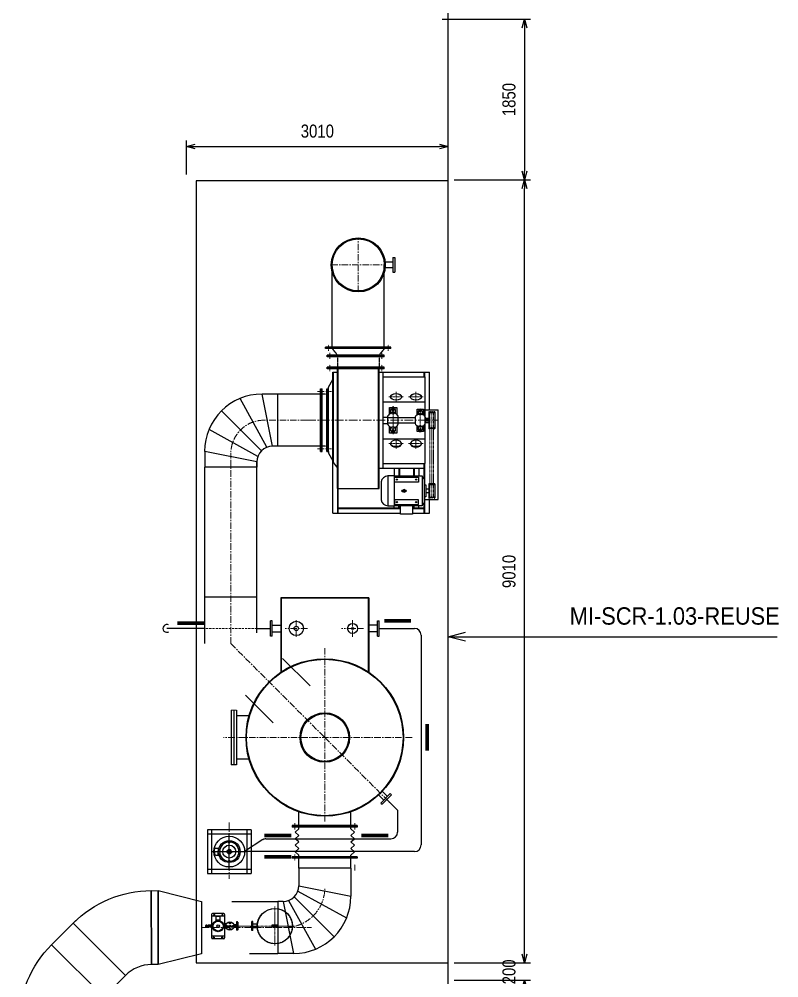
# Model space of a CAD drawing. Header units: millimetres. Extents: x -22441 to 51020, y -26401 to 84849.
# Drawn here: x 40075 to 48814, y 73818 to 84849 of the extents above; entities that cross this region are included whole.
import ezdxf

# ---------------------------------------------------------------- set-up
doc = ezdxf.new("R2010")
doc.units = ezdxf.units.MM
for name, pattern in [('XREF GENERAL SGS$0$CENTER', [2, 1.25, -0.25, 0.25, -0.25]), ('XREF GENERAL SGS$0$CENTER2', [1.125, 0.75, -0.125, 0.125, -0.125]), ('XREF GENERAL SGS$0$CENTERX2', [4, 2.5, -0.5, 0.5, -0.5]), ('XREF GENERAL SGS$0$DASHED2', [0.375, 0.25, -0.125]), ('XREF GENERAL SGS$0$HIDDEN', [0.375, 0.25, -0.125]), ('XREF GENERAL SGS$0$PHANTOM', [2.5, 1.25, -0.25, 0.25, -0.25, 0.25, -0.25])]:
    doc.linetypes.add(name, pattern=pattern)
doc.layers.get('Defpoints').update_dxf_attribs({"color": 5})
for name, color, linetype in [('SEAS-CCL-DUCT TEXT', 7, 'Continuous'), ('Seas-Min-Cabinet', 7, 'Continuous'), ('TKS-PEA', 6, 'Continuous'), ('XREF GENERAL SGS$0$4', 4, 'XREF GENERAL SGS$0$PHANTOM'), ('XREF GENERAL SGS$0$5', 6, 'Continuous'), ('XREF GENERAL SGS$0$Cb', 8, 'Continuous')]:
    doc.layers.add(name, color=color, linetype=linetype)
doc.layers.add('XREF GENERAL SGS$0$132Text(0.3)', color=7, linetype='Continuous', lineweight=15)
doc.layers.add('XREF GENERAL SGS$0$9', color=252, linetype='XREF GENERAL SGS$0$CENTER', lineweight=5)
doc.styles.add('.VnBook-AntiquaH', font='')
doc.styles.add('Seas-Arial', font='arial.ttf', dxfattribs={"width": 0.9})
doc.styles.get("Standard").update_dxf_attribs({"font": 'arial.ttf'})
doc.styles.add('XREF GENERAL SGS$0$Standard', font='txt')
doc.styles.get('.VnBook-AntiquaH').set_extended_font_data('.VnArial NarrowH')
doc.dimstyles.new('1-100(MC)', dxfattribs={"dimtxt": 150, "dimasz": 100, "dimexe": 70, "dimexo": 70, "dimgap": 100, "dimtad": 1, "dimdec": 0, "dimzin": 0, "dimdsep": 46, "dimtxsty": '.VnBook-AntiquaH', "dimblk": 'OPEN30', "dimcen": 0, "dimdle": 70, "dimclrd": 8, "dimclre": 8, "dimclrt": 4, "dimadec": 0, "dimazin": 0, "dimtfac": 1, "dimtdec": 0, "dimtofl": 0, "dimtmove": 0, "dimatfit": 3, "dimldrblk": 'OPEN30', "dimfxl": 1, "dimtolj": 1, "dimtzin": 0, "dimlwd": -1, "dimlwe": -1, "dimarcsym": 0})
doc.dimstyles.new('HVAC - 100', dxfattribs={"dimscale": 100, "dimtxt": 2, "dimasz": 2, "dimexe": 1, "dimexo": 3, "dimgap": 1.5, "dimtad": 1, "dimdec": 0, "dimzin": 9, "dimdsep": 46, "dimtxsty": 'Seas-Arial', "dimcen": 0, "dimclrd": 256, "dimclre": 256, "dimclrt": 7, "dimadec": 0, "dimazin": 2, "dimtfac": 1, "dimtdec": 0, "dimtofl": 0, "dimtmove": 0, "dimatfit": 3, "dimfxl": 0.5, "dimtolj": 1, "dimtzin": 0, "dimarcsym": 0})
doc.dimstyles.new('XREF GENERAL SGS$0$Standard', dxfattribs={"dimtxt": 0.18, "dimasz": 0.18, "dimexe": 0.18, "dimexo": 0.0625, "dimgap": 0.09, "dimtad": 0, "dimtih": 1, "dimtoh": 1, "dimdec": 4, "dimzin": 0, "dimdsep": 46, "dimtxsty": 'XREF GENERAL SGS$0$Standard', "dimcen": 0.09, "dimadec": 0, "dimazin": 0, "dimtfac": 1, "dimtdec": 4, "dimtofl": 0, "dimtmove": 0, "dimatfit": 3, "dimfxl": 1, "dimtolj": 1, "dimtzin": 0, "dimarcsym": 0})

# ---------------------------------------------------------------- blocks, each defined once
blk = doc.blocks.new('_Open30')
at = {"color": 0, "linetype": 'ByBlock', "lineweight": -2}
for p, q in [((-1, 0.267949), (0, 0)), ((0, 0), (-1, -0.267949)), ((0, 0), (-1, 0))]:
    blk.add_line(p, q, dxfattribs=at)
blk = doc.blocks.new('*D2528')
at = {"layer": 'Defpoints', "color": 8}
for p, q in [((45080, 82999), (45957, 82999)), ((45887, 74089), (45887, 82899)), ((45080, 73989), (45957, 73989))]:
    blk.add_line(p, q, dxfattribs=at)
at = {"layer": 'Defpoints', "color": 0}
for p in [(45010, 82999), (45887, 82999), (45010, 73989)]:
    blk.add_point(p, dxfattribs=at)
at = {"layer": 'Defpoints', "color": 8, "xscale": 100, "yscale": 100, "zscale": 100}
for p, rotation in [((45887, 82999), 90), ((45887, 73989), 270)]:
    blk.add_blockref('_Open30', p, dxfattribs=dict(at, rotation=rotation))
at = {"layer": 'Defpoints', "color": 4, "insert": (45710, 78494), "char_height": 150, "attachment_point": 5, "rotation": 90, "style": '.VnBook-AntiquaH'}
blk.add_mtext('\\A1;9010', dxfattribs=at)
blk = doc.blocks.new('*D2531')
at = {"layer": 'Defpoints', "color": 8}
for p, q in [((44942, 84849), (45957, 84849)), ((45887, 84749), (45887, 83099)), ((45080, 82999), (45957, 82999))]:
    blk.add_line(p, q, dxfattribs=at)
at = {"layer": 'Defpoints', "color": 0}
for p in [(44872, 84849), (45010, 82999), (45887, 82999)]:
    blk.add_point(p, dxfattribs=at)
at = {"layer": 'Defpoints', "color": 8, "xscale": 100, "yscale": 100, "zscale": 100}
for p, rotation in [((45887, 84849), 90), ((45887, 82999), 270)]:
    blk.add_blockref('_Open30', p, dxfattribs=dict(at, rotation=rotation))
at = {"layer": 'Defpoints', "color": 4, "insert": (45710, 83924), "char_height": 150, "attachment_point": 5, "rotation": 90, "style": '.VnBook-AntiquaH'}
blk.add_mtext('\\A1;1850', dxfattribs=at)
blk = doc.blocks.new('*D3297')
at = {"layer": 'Defpoints', "color": 8}
for p, q in [((42000, 83061), (42000, 83454)), ((45010, 83063), (45010, 83454)), ((42100, 83384), (44910, 83384))]:
    blk.add_line(p, q, dxfattribs=at)
at = {"layer": 'Defpoints', "color": 0}
for p in [(45010, 83384), (42000, 82991), (45010, 82993)]:
    blk.add_point(p, dxfattribs=at)
at = {"layer": 'Defpoints', "color": 8, "xscale": 100, "yscale": 100, "zscale": 100, "rotation": 180}
blk.add_blockref('_Open30', (42000, 83384), dxfattribs=at)
at = {"layer": 'Defpoints', "color": 8, "xscale": 100, "yscale": 100, "zscale": 100}
blk.add_blockref('_Open30', (45010, 83384), dxfattribs=at)
at = {"layer": 'Defpoints', "color": 4, "insert": (43505, 83560), "char_height": 150, "attachment_point": 5, "style": '.VnBook-AntiquaH'}
blk.add_mtext('\\A1;3010', dxfattribs=at)
blk = doc.blocks.new('*D3550')
at = {"layer": 'Defpoints', "color": 8}
for p, q in [((45887, 74089), (45887, 74189)), ((45080, 73989), (45957, 73989)), ((45080, 73789), (45957, 73789)), ((45887, 73689), (45887, 73589))]:
    blk.add_line(p, q, dxfattribs=at)
at = {"layer": 'Defpoints', "color": 0}
for p in [(45010, 73989), (45010, 73789), (45887, 73789)]:
    blk.add_point(p, dxfattribs=at)
at = {"layer": 'Defpoints', "color": 8, "xscale": 100, "yscale": 100, "zscale": 100}
for p, rotation in [((45887, 73989), 270), ((45887, 73789), 90)]:
    blk.add_blockref('_Open30', p, dxfattribs=dict(at, rotation=rotation))
at = {"layer": 'Defpoints', "color": 4, "insert": (45710, 73886), "char_height": 150, "attachment_point": 5, "rotation": 90, "style": '.VnBook-AntiquaH'}
blk.add_mtext('\\A1;200', dxfattribs=at)
blk = doc.blocks.new('XREF GENERAL SGS$0$scrubber fpr250cmm')
at = {"color": 8}
for p, q in [((91052, -36528), (90021, -36528)), ((90021, -36681), (90021, -36528)), ((89640, -36690), (89589, -36690)), ((89640, -37162), (89640, -36681)), ((89928, -37162), (89928, -36680)), ((90011, -36773), (90011, -36699)), ((90011, -36699), (90080, -36699)), ((90032, -36715), (90073, -36715)), ((90032, -36728), (90036, -36728)), ((90093, -36688), (90089, -36688)), ((90183, -36681), (90098, -36681)), ((90188, -36688), (90183, -36681)), ((90193, -36688), (90188, -36688)), ((90201, -36699), (90271, -36699)), ((90208, -36715), (90250, -36715)), ((90245, -36728), (90250, -36728)), ((90271, -36699), (90271, -36773)), ((90353, -37162), (90353, -36680)), ((90640, -37162), (90640, -36681)), ((90817, -36690), (90640, -36690)), ((91209, -36690), (91090, -36690)), ((91149, -36825), (91149, -36690)), ((91155, -36825), (91155, -36690)), ((92612, -36726), (95028, -36726)), ((90080, -36773), (90011, -36773)), ((90036, -36745), (90032, -36745)), ((90073, -36757), (90032, -36757)), ((90093, -36785), (90089, -36785)), ((90098, -36792), (90093, -36785)), ((90183, -36792), (90098, -36792)), ((90188, -36785), (90183, -36792)), ((90193, -36785), (90188, -36785)), ((90271, -36773), (90201, -36773)), ((90250, -36757), (90208, -36757)), ((90250, -36745), (90245, -36745)), ((90691, -36753), (90780, -36753)), ((90691, -36807), (90780, -36807)), ((90691, -36813), (90780, -36813)), ((90797, -37033), (90797, -36755)), ((90852, -36755), (90852, -37033)), ((91055, -36755), (91055, -37033)), ((91112, -36825), (91220, -36825)), ((91220, -36825), (91220, -36964)), ((92536, -37209), (92536, -36802)), ((95104, -36802), (95104, -38756)), ((90948, -36900), (90948, -36944)), ((90959, -36944), (90959, -36900)), ((88268, -37050), (88268, -37029)), ((88268, -37029), (88437, -37029)), ((88268, -37050), (88268, -37029)), ((88268, -37050), (88437, -37050)), ((88268, -37050), (88437, -37050)), ((88320, -37050), (88320, -37150)), ((88385, -37050), (88385, -37150)), ((88437, -37050), (88437, -37029)), ((89992, -37091), (89992, -37007)), ((89992, -37007), (90071, -37007)), ((90018, -37024), (90061, -37024)), ((90018, -37039), (90022, -37039)), ((90022, -37059), (90018, -37059)), ((90086, -36997), (90080, -36997)), ((90091, -36991), (90086, -36997)), ((90190, -36991), (90091, -36991)), ((90195, -36997), (90190, -36991)), ((90201, -36997), (90195, -36997)), ((90210, -37007), (90289, -37007)), ((90220, -37024), (90264, -37024)), ((90259, -37039), (90264, -37039)), ((90264, -37059), (90259, -37059)), ((90289, -37007), (90289, -37091)), ((90691, -36976), (90780, -36976)), ((90691, -36981), (90780, -36981)), ((90691, -37036), (90780, -37036)), ((91126, -37033), (90780, -37033)), ((90852, -37033), (90797, -37033)), ((91055, -37033), (91110, -37033)), ((91220, -36964), (91112, -36964)), ((94506, -37120), (94629, -36997)), ((94629, -36997), (94881, -36997)), ((89316, -37149), (88353, -37149)), ((89298, -37074), (89298, -37824)), ((89316, -37074), (89298, -37074)), ((89307, -37074), (89307, -37824)), ((89316, -37074), (89316, -37824)), ((89390, -37149), (89390, -37806)), ((89409, -37149), (89390, -37149)), ((89400, -37149), (89400, -37806)), ((89409, -37149), (89409, -37806)), ((89529, -37149), (89529, -37806)), ((89548, -37149), (89529, -37149)), ((89538, -37149), (89538, -37806)), ((89548, -37149), (89548, -37806)), ((90691, -37162), (89589, -37162)), ((90071, -37091), (89992, -37091)), ((90061, -37075), (90018, -37075)), ((90086, -37102), (90080, -37102)), ((90190, -37107), (90091, -37107)), ((90289, -37091), (90210, -37091)), ((90264, -37075), (90220, -37075)), ((94470, -37113), (94406, -37177)), ((94437, -37080), (94451, -37065)), ((94546, -37189), (94437, -37080)), ((94546, -37189), (94437, -37080)), ((94513, -37156), (94448, -37220)), ((94560, -37175), (94451, -37065)), ((94560, -37175), (94451, -37065)), ((94546, -37189), (94560, -37175)), ((94546, -37189), (94560, -37175)), ((94957, -38513), (94957, -37073)), ((90927, -37218), (89548, -37218)), ((92624, -37209), (92449, -37209)), ((92449, -37229), (92449, -37209)), ((92624, -37229), (92449, -37229)), ((92498, -37229), (92498, -37329)), ((92574, -37229), (92574, -37329)), ((92624, -37229), (92624, -37209)), ((92182, -37329), (93039, -37329)), ((92182, -37329), (92182, -38339)), ((92187, -37334), (92187, -38334)), ((92187, -37334), (93036, -37334)), ((94803, -37460), (94803, -38209)), ((94803, -37460), (94821, -37460)), ((94812, -37460), (94812, -38209)), ((94821, -37460), (94821, -38209)), ((94842, -37534), (94880, -37493)), ((94918, -37534), (94880, -37493)), ((94918, -37534), (94956, -37493)), ((94993, -37534), (94956, -37493)), ((94993, -37534), (95031, -37493)), ((95069, -37534), (95031, -37493)), ((95069, -37534), (95107, -37493)), ((95145, -37534), (95107, -37493)), ((95163, -37460), (95163, -38209)), ((95163, -37460), (95181, -37460)), ((95172, -37460), (95172, -38209)), ((95181, -37460), (95181, -38209)), ((94803, -37534), (94646, -37534)), ((94842, -37534), (94821, -37534)), ((95163, -37534), (95145, -37534)), ((95295, -37534), (95181, -37534)), ((95295, -37534), (95617, -37534)), ((95295, -37534), (95295, -38134)), ((95497, -38134), (95617, -37534)), ((95561, -38146), (95868, -37584)), ((90927, -37680), (89548, -37680)), ((90631, -37735), (90691, -37689)), ((91209, -37680), (90927, -37680)), ((89316, -37749), (88353, -37749)), ((89316, -37824), (89298, -37824)), ((89409, -37806), (89390, -37806)), ((89548, -37806), (89529, -37806)), ((90631, -37735), (89589, -37735)), ((89761, -37791), (89672, -37740)), ((89780, -37791), (89761, -37791)), ((90500, -37791), (89780, -37791)), ((89780, -37809), (89780, -37791)), ((90500, -37800), (89780, -37800)), ((90500, -37809), (89780, -37809)), ((90500, -37809), (90500, -37791)), ((90500, -37791), (90519, -37791)), ((90519, -37791), (90608, -37740)), ((95624, -38187), (96083, -37728)), ((90500, -37865), (89780, -37865)), ((89780, -37883), (89780, -37865)), ((90500, -37874), (89780, -37874)), ((90500, -37883), (89780, -37883)), ((89840, -37883), (89840, -38374)), ((90440, -37883), (90440, -38374)), ((90500, -37883), (90500, -37865)), ((95665, -38250), (96227, -37942)), ((93197, -38004), (92881, -38320)), ((94803, -38134), (94646, -38134)), ((94842, -38134), (94821, -38134)), ((94842, -38134), (94880, -38176)), ((94918, -38134), (94880, -38176)), ((94918, -38134), (94956, -38176)), ((94993, -38134), (94956, -38176)), ((94993, -38134), (95031, -38176)), ((95069, -38134), (95031, -38176)), ((95069, -38134), (95107, -38176)), ((95145, -38134), (95107, -38176)), ((95163, -38134), (95145, -38134)), ((95295, -38134), (95181, -38134)), ((95295, -38134), (95497, -38134)), ((94803, -38209), (94821, -38209)), ((95163, -38209), (95181, -38209)), ((95677, -38314), (96277, -38194)), ((96277, -38194), (96277, -38374)), ((89840, -38374), (89840, -38555)), ((90440, -38374), (89840, -38374)), ((90440, -38374), (90440, -38435)), ((92182, -38339), (93039, -38339)), ((92187, -38334), (93036, -38334)), ((92498, -38439), (92498, -38339)), ((92574, -38439), (92574, -38339)), ((95677, -38314), (95677, -38374)), ((95677, -38903), (95677, -38374)), ((95677, -38374), (96277, -38374)), ((96277, -38699), (96277, -38374)), ((90440, -38435), (89840, -38555)), ((90452, -38499), (89890, -38807)), ((92624, -38439), (92449, -38439)), ((92449, -38439), (92449, -38459)), ((92624, -38459), (92449, -38459)), ((92536, -38614), (92536, -38459)), ((92624, -38439), (92624, -38459)), ((93622, -38428), (93305, -38745)), ((90493, -38562), (90033, -39022)), ((90556, -38603), (90248, -39165)), ((94966, -38546), (95104, -38756)), ((95961, -38693), (95961, -38602)), ((90620, -38615), (90500, -39215)), ((92587, -38614), (90620, -38614)), ((90620, -38615), (90680, -38615)), ((90680, -38615), (90680, -39215)), ((92171, -39214), (92171, -38614)), ((94853, -38682), (95355, -38682)), ((94853, -38682), (94853, -39185)), ((94900, -39185), (94900, -38682)), ((95308, -39185), (95308, -38682)), ((95355, -39185), (95355, -38682)), ((95909, -38662), (95909, -38674)), ((96013, -38662), (95909, -38662)), ((96013, -38674), (95909, -38674)), ((95940, -38610), (95940, -38662)), ((95982, -38610), (95982, -38662)), ((96013, -38662), (96013, -38674)), ((94853, -38730), (95355, -38730)), ((95054, -38834), (95047, -38821)), ((95070, -38827), (95065, -38813)), ((95087, -38823), (95084, -38809)), ((95104, -38822), (95104, -38807)), ((95122, -38823), (95124, -38809)), ((95139, -38827), (95143, -38813)), ((95155, -38834), (95161, -38821)), ((95308, -38933), (94900, -38933)), ((94993, -38933), (94978, -38933)), ((94994, -38922), (94979, -38922)), ((94994, -38916), (94980, -38914)), ((94998, -38899), (94984, -38894)), ((95005, -38883), (94992, -38876)), ((95014, -38868), (95002, -38859)), ((95026, -38855), (95015, -38844)), ((95039, -38843), (95030, -38831)), ((95094, -38911), (95101, -38901)), ((95094, -38911), (95114, -38911)), ((95101, -38901), (95104, -38898)), ((95108, -38901), (95104, -38898)), ((95114, -38911), (95108, -38901)), ((95170, -38843), (95178, -38831)), ((95183, -38855), (95193, -38844)), ((95194, -38868), (95206, -38859)), ((95203, -38883), (95216, -38876)), ((95210, -38899), (95224, -38894)), ((95214, -38916), (95229, -38914)), ((95215, -38922), (95230, -38922)), ((95215, -38933), (95230, -38933)), ((95914, -38839), (95914, -38848)), ((95914, -38848), (96009, -38848)), ((95937, -38926), (95916, -38926)), ((95917, -38836), (96006, -38836)), ((95919, -38836), (95919, -38848)), ((95926, -38832), (95926, -38853)), ((95926, -38936), (95926, -38915)), ((95934, -38836), (95934, -38848)), ((95944, -38848), (95946, -38855)), ((95946, -38855), (95961, -38855)), ((95948, -38855), (95948, -38880)), ((95950, -38836), (95950, -38848)), ((95951, -38891), (95972, -38891)), ((95961, -38830), (95961, -38855)), ((95961, -38986), (95961, -38836)), ((95961, -38855), (95961, -38902)), ((95977, -38855), (95961, -38855)), ((95961, -38901), (95961, -38880)), ((95973, -38836), (95973, -38848)), ((95974, -38855), (95974, -38880)), ((95979, -38848), (95977, -38855)), ((95986, -38926), (96007, -38926)), ((95989, -38836), (95989, -38848)), ((95996, -38833), (95996, -38852)), ((95996, -38915), (95996, -38936)), ((96004, -38836), (96004, -38848)), ((96009, -38839), (96009, -38848)), ((94994, -38945), (94979, -38945)), ((94994, -38951), (94980, -38953)), ((94998, -38968), (94984, -38972)), ((95005, -38984), (94992, -38990)), ((95014, -38999), (95002, -39007)), ((95026, -39012), (95015, -39022)), ((95039, -39023), (95030, -39035)), ((95054, -39032), (95047, -39046)), ((95070, -39039), (95065, -39053)), ((95087, -39043), (95084, -39058)), ((95094, -38956), (95101, -38966)), ((95094, -38956), (95114, -38956)), ((95101, -38966), (95104, -38969)), ((95108, -38966), (95104, -38969)), ((95104, -39045), (95104, -39059)), ((95114, -38956), (95108, -38966)), ((95122, -39043), (95124, -39058)), ((95139, -39039), (95143, -39053)), ((95155, -39032), (95161, -39046)), ((95170, -39023), (95178, -39035)), ((95183, -39012), (95193, -39022)), ((95194, -38999), (95206, -39007)), ((95203, -38984), (95216, -38990)), ((95210, -38968), (95224, -38972)), ((95214, -38951), (95229, -38953)), ((95215, -38945), (95230, -38945)), ((95816, -38996), (95816, -39126)), ((95824, -39013), (95838, -39013)), ((95826, -38986), (96096, -38986)), ((95831, -39006), (95831, -39020)), ((95846, -38986), (95846, -39136)), ((95849, -39041), (95849, -39081)), ((95897, -39036), (95854, -39036)), ((95890, -39086), (95890, -39036)), ((95892, -39086), (95892, -39036)), ((95902, -39036), (95892, -39036)), ((95936, -38966), (95936, -38986)), ((95972, -38961), (95951, -38961)), ((95961, -38950), (95961, -38971)), ((95961, -38973), (95961, -38986)), ((95986, -38966), (95986, -38986)), ((96076, -38986), (96076, -39136)), ((96100, -39015), (96086, -39015)), ((96093, -39008), (96093, -39022)), ((96106, -38996), (96106, -39126)), ((94853, -39137), (95355, -39137)), ((95064, -39062), (95076, -39056)), ((95064, -39062), (95104, -39062)), ((95064, -39088), (95064, -39062)), ((95104, -39101), (95076, -39101)), ((95145, -39062), (95104, -39062)), ((95104, -39101), (95132, -39101)), ((95145, -39062), (95133, -39056)), ((95145, -39088), (95145, -39062)), ((95824, -39108), (95838, -39108)), ((95826, -39136), (96096, -39136)), ((95831, -39115), (95831, -39101)), ((95854, -39086), (95902, -39086)), ((95951, -39125), (95951, -39174)), ((95961, -39125), (95961, -39203)), ((95971, -39125), (95971, -39174)), ((96099, -39110), (96085, -39110)), ((96091, -39117), (96092, -39103)), ((90500, -39215), (90680, -39215)), ((92711, -39214), (90680, -39214)), ((92536, -39214), (92536, -39651)), ((94853, -39185), (95355, -39185)), ((95951, -39190), (95951, -39201)), ((95953, -39176), (95953, -39176)), ((95953, -39188), (95953, -39176)), ((95969, -39176), (95953, -39176)), ((95953, -39188), (95953, -39188)), ((95969, -39188), (95953, -39188)), ((95969, -39203), (95953, -39203)), ((95969, -39176), (95969, -39176)), ((95969, -39176), (95969, -39188)), ((95969, -39188), (95969, -39188)), ((95971, -39190), (95971, -39201))]:
    blk.add_line(p, q, dxfattribs=at)
at = {"color": 8, "linetype": 'XREF GENERAL SGS$0$CENTER', "lineweight": 9}
for p, q in [((95961, -38633), (95961, -38183)), ((95736, -38408), (96186, -38408))]:
    blk.add_line(p, q, dxfattribs=at)
at = {"color": 8, "linetype": 'XREF GENERAL SGS$0$CENTER2'}
for p, q in [((95104, -39128), (95104, -38731)), ((95272, -38933), (94916, -38933))]:
    blk.add_line(p, q, dxfattribs=at)
at = {"color": 8, "lineweight": 18}
blk.add_line((93476, -38851), (93476, -38911), dxfattribs=at)
at = {"color": 8}
for points in [[(96385, -36414), (87385, -36414), (87385, -39314), (96385, -39314)], [(95971, -38443), (95971, -38373), (95951, -38373), (95951, -38443)]]:
    blk.add_lwpolyline(points, close=True, dxfattribs=at)
at = {"color": 8, "ltscale": 20, "const_width": 10}
blk.add_lwpolyline([(95961, -38686), (95961, -38836)], dxfattribs=at)
at = {"color": 8}
for centre, radius in [((90071, -36736), 10.7), ((90210, -36736), 10.7), ((90824, -36783), 6.94), ((91082, -36783), 6.94), ((93791, -37834), 906), ((93791, -37834), 900), ((90057, -37049), 12.5), ((90224, -37049), 12.5), ((90824, -37006), 6.94), ((91082, -37006), 6.94), ((88353, -37449), 311), ((88353, -37449), 300), ((92536, -37514), 12.5), ((93791, -37834), 285), ((93791, -37834), 275), ((92536, -38162), 25), ((95961, -38408), 203), ((95104, -38933), 177), ((95104, -38933), 126), ((95104, -38933), 74.6), ((95104, -38933), 17.2), ((95104, -38933), 10.4), ((95961, -38926), 47.5), ((95926, -38926), 7.5), ((95961, -38926), 11.2), ((95961, -38891), 7.5), ((95996, -38926), 7.5), ((95831, -39013), 5), ((95961, -39061), 64.6), ((95961, -39061), 57), ((95961, -39061), 14.3), ((95961, -38961), 7.5), ((95961, -38979), 5.12), ((95961, -38979), 3), ((96093, -39015), 5), ((95831, -39108), 5), ((96092, -39110), 5)]:
    blk.add_circle(centre, radius, dxfattribs=at)
at = {"color": 8, "linetype": 'XREF GENERAL SGS$0$HIDDEN', "lineweight": 13, "ltscale": 80}
blk.add_circle((95961, -38408), 200, dxfattribs=at)
at = {"color": 8}
for centre, radius, start, end in [((90032, -36736), 20.9, 90, 270), ((90032, -36736), 8.36, 90, 270), ((90036, -36736), 8.36, 270, 90), ((90140, -36735), 69.7, 137.6032, 172.6694), ((90141, -36735), 69.7, 7.3306, 42.3968), ((90245, -36736), 8.36, 90, 270), ((90250, -36736), 20.9, 270, 90), ((90250, -36736), 8.36, 270, 90), ((92612, -36802), 76, 90, 180), ((95028, -36802), 76, 0, 90), ((90140, -36738), 69.7, 187.3306, 222.3968), ((90141, -36738), 69.7, 317.6032, 352.6694), ((90953, -36922), 13.9, 114.6243, 245.3757), ((90953, -36900), 5.79, 0, 180), ((90953, -36944), 5.79, 180, 0), ((90953, -36922), 13.9, 294.6243, 65.3757), ((90018, -37049), 25.5, 90, 270), ((90018, -37049), 10.2, 90, 270), ((90022, -37049), 10.2, 270, 90), ((90138, -37057), 83.6, 133.7852, 165.8677), ((90138, -37041), 83.6, 194.1323, 226.2148), ((90143, -37057), 83.6, 14.1323, 46.2148), ((90143, -37041), 83.6, 313.7852, 345.8677), ((90259, -37049), 10.2, 90, 270), ((90264, -37049), 25.5, 270, 90), ((90264, -37049), 10.2, 270, 90), ((94881, -37073), 76, 0, 90), ((95617, -38194), 660, 0, 90), ((95497, -38314), 180, 0, 90), ((90620, -38435), 180, 180, 270), ((90500, -38555), 661, 180, 270), ((95017, -38513), 60, 180, 213.2204), ((95104, -38933), 111, 6.0105, 173.9895), ((94990, -38933), 12.3, 288.9795, 71.0205), ((95104, -38933), 24.6, 113.5893, 246.4107), ((95104, -38933), 24.6, 293.5893, 66.4107), ((95219, -38933), 12.3, 108.9795, 251.0205), ((95917, -38839), 3, 90, 180), ((96006, -38839), 3, 360, 90), ((95104, -38933), 111, 186.0105, 353.9895), ((95826, -38996), 10, 90, 180), ((95854, -39041), 5, 90, 180), ((96096, -38996), 10, 360, 90), ((95076, -39088), 12.6, 180, 270), ((95132, -39088), 12.6, 270, 0), ((95826, -39126), 10, 180, 270), ((95854, -39081), 5, 180, 270), ((96096, -39126), 10, 270, 360), ((95953, -39174), 2, 180, 270), ((95953, -39190), 2, 90, 180), ((95953, -39201), 2, 180, 270), ((95969, -39174), 2, 270, 360), ((95969, -39190), 2, 360, 90), ((95969, -39201), 2, 270, 360), ((92536, -39651), 45, 152.5156, 32.4436)]:
    blk.add_arc(centre, radius, start, end, dxfattribs=at)
for centre in [(89871, -36786), (89871, -37014)]:
    blk.add_ellipse(centre, major_axis=(0, -64.6), ratio=0.596318, dxfattribs=at)
for centre, major_axis, start_param, end_param in [((89876, -36786), (0, 64.6), 0.060343, 3.08125), ((89876, -37014), (0, -64.6), 3.201935, 6.222842)]:
    blk.add_ellipse(centre, major_axis=major_axis, ratio=0.596318, start_param=start_param, end_param=end_param, dxfattribs=at)
at = {"color": 8, "extrusion": (0, 0, -1)}
for centre in [(90410, -36786), (90410, -37014)]:
    blk.add_ellipse(centre, major_axis=(0, -64.6), ratio=0.596318, dxfattribs=at)
for centre, major_axis, start_param, end_param in [((90405, -36786), (0, 64.6), 0.060343, 3.08125), ((90405, -37014), (0, -64.6), 3.201935, 6.222842)]:
    blk.add_ellipse(centre, major_axis=major_axis, ratio=0.596318, start_param=start_param, end_param=end_param, dxfattribs=at)
at = {"layer": 'XREF GENERAL SGS$0$132Text(0.3)', "color": 8, "linetype": 'XREF GENERAL SGS$0$CENTERX2', "ltscale": 40}
blk.add_line((90140, -38038), (90140, -36528), dxfattribs=at)
at = {"layer": 'XREF GENERAL SGS$0$4', "color": 8}
for p, q in [((89316, -37149), (89390, -37209)), ((89409, -37209), (89529, -37209)), ((89316, -37749), (89390, -37689)), ((89409, -37689), (89529, -37689)), ((89840, -37809), (89840, -37865)), ((90440, -37809), (90440, -37865))]:
    blk.add_line(p, q, dxfattribs=at)
at = {"layer": 'XREF GENERAL SGS$0$5', "color": 8}
for p, q in [((90043, -36571), (90043, -36576)), ((90043, -36576), (90057, -36581)), ((90057, -36585), (90043, -36589)), ((90043, -36590), (90043, -36596)), ((90043, -36597), (90057, -36601)), ((90057, -36606), (90043, -36610)), ((90043, -36611), (90043, -36617)), ((90043, -36617), (90057, -36622)), ((90044, -36569), (90236, -36569)), ((90048, -36576), (90048, -36590)), ((90048, -36596), (90048, -36611)), ((90048, -36617), (90048, -36631)), ((90058, -36582), (90058, -36584)), ((90058, -36602), (90058, -36604)), ((90058, -36623), (90058, -36625)), ((90222, -36582), (90222, -36584)), ((90222, -36602), (90222, -36604)), ((90222, -36623), (90222, -36625)), ((90237, -36576), (90223, -36581)), ((90223, -36585), (90237, -36589)), ((90237, -36597), (90223, -36601)), ((90223, -36606), (90237, -36610)), ((90237, -36617), (90223, -36622)), ((90232, -36576), (90232, -36590)), ((90232, -36596), (90232, -36611)), ((90232, -36617), (90232, -36631)), ((90237, -36571), (90237, -36576)), ((90237, -36590), (90237, -36596)), ((90237, -36611), (90237, -36617)), ((90871, -36571), (90871, -36576)), ((90871, -36576), (90886, -36581)), ((90886, -36585), (90871, -36589)), ((90871, -36590), (90871, -36596)), ((90871, -36597), (90886, -36601)), ((90886, -36606), (90871, -36610)), ((90871, -36611), (90871, -36617)), ((90871, -36617), (90886, -36622)), ((90872, -36569), (91034, -36569)), ((90877, -36576), (90877, -36590)), ((90877, -36596), (90877, -36611)), ((90877, -36617), (90877, -36631)), ((90886, -36582), (90886, -36584)), ((90886, -36602), (90886, -36604)), ((90886, -36623), (90886, -36625)), ((91020, -36582), (91020, -36584)), ((91020, -36602), (91020, -36604)), ((91020, -36623), (91020, -36625)), ((91035, -36576), (91021, -36581)), ((91021, -36585), (91035, -36589)), ((91035, -36597), (91021, -36601)), ((91021, -36606), (91035, -36610)), ((91035, -36617), (91021, -36622)), ((91030, -36576), (91030, -36590)), ((91030, -36596), (91030, -36611)), ((91030, -36617), (91030, -36631)), ((91036, -36571), (91036, -36576)), ((91036, -36590), (91036, -36596)), ((91036, -36611), (91036, -36617)), ((91052, -36684), (91052, -36528)), ((89589, -37209), (89589, -36630)), ((90021, -36630), (89589, -36630)), ((89640, -36684), (89589, -36684)), ((90640, -36681), (89640, -36681)), ((90057, -36626), (90043, -36631)), ((90043, -36631), (90043, -36636)), ((90044, -36638), (90236, -36638)), ((90098, -36681), (90093, -36688)), ((90112, -36673), (90111, -36674)), ((90111, -36681), (90111, -36674)), ((90111, -36674), (90169, -36674)), ((90168, -36673), (90112, -36673)), ((90115, -36673), (90115, -36638)), ((90152, -36656), (90128, -36656)), ((90133, -36656), (90133, -36638)), ((90147, -36656), (90147, -36638)), ((90166, -36673), (90166, -36638)), ((90169, -36674), (90168, -36673)), ((90169, -36681), (90169, -36674)), ((90223, -36626), (90237, -36631)), ((90237, -36636), (90237, -36631)), ((90884, -36684), (90640, -36684)), ((90691, -37209), (90691, -36690)), ((90780, -37033), (90780, -36713)), ((90780, -36713), (91126, -36713)), ((91075, -36688), (90832, -36688)), ((90886, -36626), (90871, -36631)), ((90871, -36631), (90871, -36636)), ((90872, -36638), (91034, -36638)), ((90884, -36688), (90884, -36671)), ((90884, -36671), (91023, -36671)), ((90931, -36671), (90931, -36638)), ((90976, -36638), (90976, -36671)), ((91021, -36626), (91035, -36631)), ((91023, -36671), (91023, -36688)), ((91209, -36684), (91023, -36684)), ((91036, -36636), (91036, -36631)), ((91209, -36630), (91052, -36630)), ((91126, -36713), (91126, -37033)), ((91209, -36825), (91209, -36630)), ((90110, -37111), (90110, -36792)), ((90172, -37111), (90172, -36792)), ((90797, -36755), (90852, -36755)), ((91110, -36755), (91055, -36755)), ((91110, -37033), (91110, -36755)), ((91112, -36964), (91112, -36825)), ((91149, -36753), (91126, -36753)), ((91149, -36807), (91126, -36807)), ((91149, -36813), (91126, -36813)), ((90780, -37033), (90780, -37110)), ((91074, -37006), (91091, -37006)), ((91149, -36976), (91126, -36976)), ((91149, -36981), (91126, -36981)), ((91126, -37110), (91126, -37033)), ((91149, -37036), (91126, -37036)), ((91149, -37685), (91149, -36964)), ((91155, -37685), (91155, -36964)), ((91209, -37740), (91209, -36964)), ((90091, -37107), (90086, -37102)), ((90104, -37162), (90104, -37107)), ((90177, -37162), (90177, -37107)), ((90195, -37102), (90190, -37107)), ((90201, -37102), (90195, -37102)), ((90780, -37110), (91126, -37110)), ((90927, -37209), (89548, -37209)), ((90849, -37187), (91057, -37187)), ((90927, -37689), (90927, -37209)), ((90927, -37689), (89548, -37689)), ((89589, -37740), (89589, -37689)), ((91209, -37685), (90927, -37685)), ((91209, -37740), (89589, -37740)), ((93540, -38705), (93540, -38851)), ((94041, -38709), (94041, -38851)), ((93476, -38851), (94106, -38851)), ((93476, -38881), (94106, -38881)), ((93476, -38911), (94106, -38911)), ((94106, -38851), (94106, -38911))]:
    blk.add_line(p, q, dxfattribs=at)
for centre, radius in [((92536, -37514), 57.5), ((92536, -38162), 82.5)]:
    blk.add_circle(centre, radius, dxfattribs=at)
for centre, radius, start, end in [((90044, -36570), 1.62, 101.5251, 181.1553), ((90043, -36576), 0.406, 180, 252), ((90043, -36590), 0.406, 108, 180), ((90043, -36596), 0.406, 180, 252), ((90043, -36611), 0.406, 108, 180), ((90043, -36617), 0.406, 180, 252), ((90057, -36582), 1.3, 0, 72), ((90057, -36584), 1.3, 288, 0), ((90057, -36602), 1.3, 0, 72), ((90057, -36604), 1.3, 288, 0), ((90057, -36623), 1.3, 0, 72), ((90223, -36582), 1.3, 108, 180), ((90223, -36584), 1.3, 180, 252), ((90223, -36602), 1.3, 108, 180), ((90223, -36604), 1.3, 180, 252), ((90223, -36623), 1.3, 108, 180), ((90236, -36570), 1.62, 358.8447, 78.4749), ((90237, -36576), 0.406, 288, 0), ((90237, -36590), 0.406, 0, 72), ((90237, -36596), 0.406, 288, 0), ((90237, -36611), 0.406, 0, 72), ((90237, -36617), 0.406, 288, 0), ((90873, -36570), 1.62, 101.5251, 181.1553), ((90871, -36576), 0.406, 180, 252), ((90871, -36590), 0.406, 108, 180), ((90871, -36596), 0.406, 180, 252), ((90871, -36611), 0.406, 108, 180), ((90871, -36617), 0.406, 180, 252), ((90885, -36582), 1.3, 0, 72), ((90885, -36584), 1.3, 288, 0), ((90885, -36602), 1.3, 0, 72), ((90885, -36604), 1.3, 288, 0), ((90885, -36623), 1.3, 0, 72), ((91022, -36582), 1.3, 108, 180), ((91022, -36584), 1.3, 180, 252), ((91022, -36602), 1.3, 108, 180), ((91022, -36604), 1.3, 180, 252), ((91022, -36623), 1.3, 108, 180), ((91034, -36570), 1.62, 358.8447, 78.4749), ((91035, -36576), 0.406, 288, 0), ((91035, -36590), 0.406, 0, 72), ((91035, -36596), 0.406, 288, 0), ((91035, -36611), 0.406, 0, 72), ((91035, -36617), 0.406, 288, 0), ((90043, -36631), 0.406, 108, 180), ((90044, -36636), 1.62, 178.8447, 258.4749), ((90057, -36625), 1.3, 288, 0), ((90140, -36656), 7.41, 180, 0), ((90223, -36625), 1.3, 180, 252), ((90236, -36636), 1.62, 281.5251, 1.1553), ((90237, -36631), 0.406, 0, 72), ((90829, -36722), 34.6, 85.3769, 164.7644), ((90871, -36631), 0.406, 108, 180), ((90873, -36636), 1.62, 178.8447, 258.4749), ((90885, -36625), 1.3, 288, 0), ((91022, -36625), 1.3, 180, 252), ((91034, -36636), 1.62, 281.5251, 1.1553), ((91035, -36631), 0.406, 0, 72), ((91077, -36722), 34.6, 15.2356, 94.6231), ((90866, -37102), 86.6, 185.1777, 258.7016), ((91040, -37102), 86.6, 281.2984, 354.8223)]:
    blk.add_arc(centre, radius, start, end, dxfattribs=at)
at = {"layer": 'XREF GENERAL SGS$0$9', "color": 8}
for p, q in [((91037, -36583), (90041, -36583)), ((91037, -36603), (90041, -36603)), ((89871, -36701), (89871, -36871)), ((91037, -36624), (90041, -36624)), ((90409, -36701), (90409, -36871)), ((89930, -36786), (89812, -36786)), ((90273, -36736), (90009, -36736)), ((90350, -36786), (90468, -36786)), ((90815, -36783), (90833, -36783)), ((90824, -36792), (90824, -36774)), ((91074, -36783), (91091, -36783)), ((91082, -36792), (91082, -36774)), ((89871, -36929), (89871, -37098)), ((90409, -36929), (90409, -37098)), ((89930, -37014), (89812, -37014)), ((89978, -37049), (90302, -37049)), ((90350, -37014), (90468, -37014)), ((90815, -37006), (90833, -37006)), ((90824, -37015), (90824, -36997)), ((91082, -37015), (91082, -36997)), ((89342, -37104), (89272, -37104)), ((89435, -37179), (89364, -37179)), ((89574, -37179), (89503, -37179)), ((94777, -37490), (94848, -37490)), ((95251, -37490), (95322, -37490)), ((89342, -37793), (89272, -37793)), ((89435, -37775), (89364, -37775)), ((89574, -37775), (89503, -37775)), ((89810, -37823), (89810, -37758)), ((90470, -37825), (90470, -37758)), ((89810, -37916), (89810, -37843)), ((90470, -37916), (90470, -37841)), ((94777, -38179), (94848, -38179)), ((95137, -38179), (95208, -38179))]:
    blk.add_line(p, q, dxfattribs=at)
at = {"layer": 'XREF GENERAL SGS$0$9', "color": 8, "linetype": 'XREF GENERAL SGS$0$CENTERX2', "lineweight": 13, "ltscale": 30}
for p, q in [((93791, -36830), (93791, -38999)), ((88353, -37760), (88353, -37138)), ((93791, -37834), (94538, -37088)), ((92536, -37387), (92536, -37642)), ((88664, -37449), (88042, -37449)), ((92634, -37514), (92439, -37514)), ((92711, -38914), (93791, -37834)), ((92762, -37834), (94759, -37834)), ((90140, -38038), (90140, -38534)), ((92536, -38034), (92536, -38289)), ((95977, -39239), (95977, -37986)), ((92634, -38162), (92439, -38162)), ((92711, -38914), (90520, -38914)), ((94770, -38933), (95418, -38933))]:
    blk.add_line(p, q, dxfattribs=at)
for centre, radius, start, end in [((95521, -38290), 456, 0, 90), ((90520, -38534), 380, 180, 270)]:
    blk.add_arc(centre, radius, start, end, dxfattribs=at)
at = {"layer": 'XREF GENERAL SGS$0$Cb', "color": 8, "linetype": 'XREF GENERAL SGS$0$DASHED2', "lineweight": 18, "ltscale": 100}
blk.add_line((92536, -38614), (92536, -39214), dxfattribs=at)
at = {"color": 8}
for points in [[(93941, -36658), (93636, -36658)], [(92447, -36843), (92447, -37148)], [(94917, -37106), (94917, -37411)], [(94917, -38221), (94917, -38526)], [(95164, -38526), (95164, -38221)], [(92474, -39528), (92474, -39223)]]:
    blk.add_leader(points, dimstyle='XREF GENERAL SGS$0$Standard', override={"dimscale": 100, "dimtxt": 1.5, "dimasz": 1, "dimexe": 1, "dimexo": 0, "dimgap": 0.5, "dimtad": 0, "dimtih": 0, "dimtoh": 0, "dimdec": 0, "dimzin": 12, "dimcen": 1, "dimclrd": 256, "dimclre": 256, "dimclrt": 9, "dimtdec": 0, "dimtix": 1, "dimtofl": 1, "dimtmove": 2, "dimlwd": 65535, "dimlwe": 65535}, dxfattribs=at)

msp = doc.modelspace()

# ---------------------------------------------------------------- linework, layer by layer
at = {"color": 1}
msp.add_lwpolyline([(42110, 82989.2, 5, 5, 0), (45010.4, 82989.2, 5, 5, 0), (45010.4, 73989.3, 5, 5, 0), (42110, 73989.3, 5, 5, 0)], format="xyseb", close=True, dxfattribs=at)
at = {"layer": 'SEAS-CCL-DUCT TEXT'}
msp.add_xline((45010, 64109.7), (0, 1), dxfattribs=at)
at = {"layer": 'TKS-PEA'}
for points in [[(41296.8, 73845.7), (40694.1, 74445, -0.1989124), (41594.6, 74821), (41597, 73971, 0.1989124), (41296.8, 73845.7)], [(40924.5, 73297.3), (40074.5, 73297.3, -0.1989124), (40448, 74198.9), (41049, 73597.8, 0.1989124), (40924.5, 73297.3)]]:
    msp.add_lwpolyline(points, format="xyb", close=True, dxfattribs=at)
for points in [[(41593.7, 74821), (41671.9, 74820.6), (41671.9, 73970.7), (41596, 73971.1)], [(42171.9, 74695.7), (42171.9, 74095.7), (41671.9, 73970.7), (41671.9, 74820.7)]]:
    msp.add_lwpolyline(points, close=True, dxfattribs=at)
msp.add_lwpolyline([(41297.4, 73845.1), (41049, 73597.8), (40448, 74198.9), (40728.2, 74479.1)], dxfattribs=at)

# ---------------------------------------------------------------- block references
at = {"layer": 'Seas-Min-Cabinet', "lineweight": 18, "rotation": 270}
msp.add_blockref('XREF GENERAL SGS$0$scrubber fpr250cmm', (81424.5, 170374.2), dxfattribs=at)

# ---------------------------------------------------------------- texts
at = {"color": 0, "lineweight": 18, "insert": (46407.8, 78081.6), "char_height": 200, "width": 2473.137, "attachment_point": 1, "line_spacing_factor": 0.8}
msp.add_mtext('\\pxql,sm1.00000000000001,;{\\W0.9;MI-SCR-1.03-REUSE}', dxfattribs=at)

# ---------------------------------------------------------------- dimensions: what is measured, and where the dimension line sits
at = {"layer": 'Defpoints'}
for p1, p2, picture, middle in [((44872.2, 84849), (45010, 82999.2), '*D2531', (45710, 83924.1)), ((45010.4, 73989.3), (45010.4, 82999.2), '*D2528', (45710, 78494.3))]:
    dim = msp.add_linear_dim(base=(45886.5, 82999.2), p1=p1, p2=p2, angle=90, dimstyle='1-100(MC)', dxfattribs=at)
    dim.commit()
    dim.dimension.update_dxf_attribs({"geometry": picture, "text_midpoint": middle})
dim = msp.add_linear_dim(base=(45010, 83383.5), p1=(42000, 82991.2), p2=(45010, 82993.2), dimstyle='1-100(MC)', dxfattribs=at)
dim.commit()
dim.dimension.update_dxf_attribs({"geometry": '*D3297', "text_midpoint": (43505, 83560.2)})
dim = msp.add_linear_dim(base=(45886.5, 73789.3), p1=(45010.4, 73989.3), p2=(45010, 73789.3), angle=90, dimstyle='1-100(MC)', dxfattribs=at)
dim.commit()
dim.dimension.update_dxf_attribs({"geometry": '*D3550', "text_midpoint": (45886.5, 73885.5), "dimtype": 160})

# ---------------------------------------------------------------- leaders
at = {"color": 8}
msp.add_leader([(45010, 77743), (48794.2, 77743)], dimstyle='HVAC - 100', override={"dimldrblk": 'Open30'}, dxfattribs=at)

doc.saveas('drawing.dxf')
